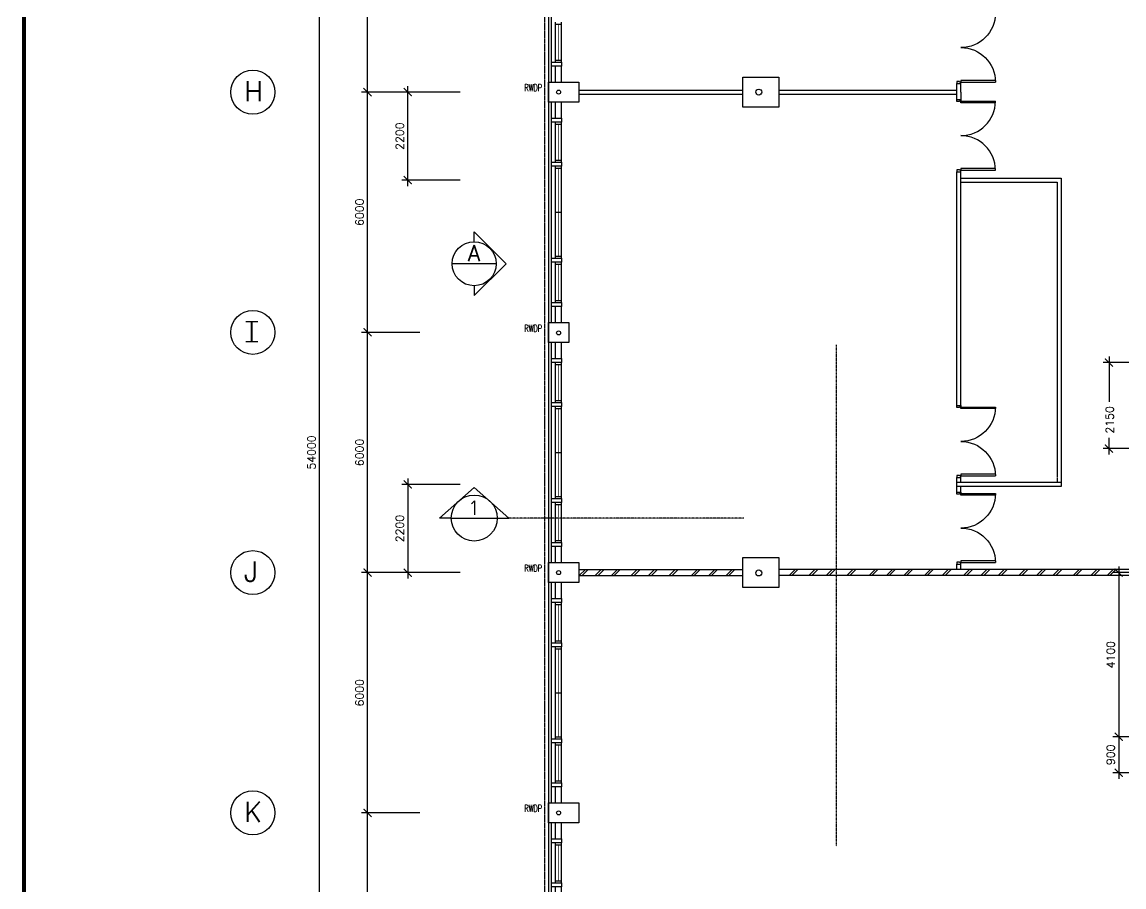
# Model space of a CAD drawing. Header units: feet. Extents: x 1407108 to 2957709, y -1501070 to -681589.
# Drawn here: x 1612054 to 1639583, y -822274 to -800674 of the extents above; entities that cross this region are included whole.
import ezdxf

# ---------------------------------------------------------------- set-up
doc = ezdxf.new("R2010")
doc.units = ezdxf.units.FT
doc.header["$LTSCALE"] = 13
doc.header["$MEASUREMENT"] = 0
for name, pattern in [('DASHDOT', [1, 0.5, -0.25, 0, -0.25]), ('DASHED', [0.75, 0.5, -0.25]), ('HIDDEN', [0.375, 0.25, -0.125])]:
    doc.linetypes.add(name, pattern=pattern)
doc.layers.get('0').update_dxf_attribs({"linetype": 'CONTINUOUS'})
for name, color, linetype in [('AR', 7, 'CONTINUOUS'), ('COL', 3, 'CONTINUOUS'), ('DIM', 7, 'CONTINUOUS'), ('DR', 7, 'CONTINUOUS'), ('FITT', 5, 'CONTINUOUS'), ('GRID-T', 7, 'CONTINUOUS'), ('hatch', 7, 'CONTINUOUS'), ('LINE', 7, 'CONTINUOUS'), ('partition', 7, 'CONTINUOUS'), ('PL', 5, 'CONTINUOUS'), ('RWDP', 145, 'CONTINUOUS'), ('stair', 7, 'CONTINUOUS'), ('WALL', 2, 'CONTINUOUS'), ('WIN', 5, 'CONTINUOUS')]:
    doc.layers.add(name, color=color, linetype=linetype)
doc.styles.add('ROMANS', font='romans')
doc.styles.get("Standard").update_dxf_attribs({"font": 'ROMANS.SHX'})
doc.dimstyles.new('STANDARD$0', dxfattribs={"dimscale": 0, "dimtxt": 8, "dimasz": 6, "dimexe": 1, "dimexo": 1, "dimgap": 3, "dimtad": 1, "dimdec": 0, "dimlfac": -1, "dimrnd": 1, "dimzin": 0, "dimdsep": 46, "dimtxsty": 'Standard', "dimcen": 0, "dimclrd": 5, "dimclre": 250, "dimadec": 0, "dimazin": 0, "dimtfac": 1, "dimtdec": 4, "dimtofl": 0, "dimtmove": 0, "dimatfit": 3, "dimfxl": 1, "dimtolj": 1, "dimtzin": 0, "dimarcsym": 0})

# ---------------------------------------------------------------- blocks, each defined once
blk = doc.blocks.new('_ARCHTICK')
at = {"color": 0, "linetype": 'ByBlock', "const_width": 0.15}
blk.add_lwpolyline([(-0.5, -0.5), (0.5, 0.5)], dxfattribs=at)
blk = doc.blocks.new('*D339')
at = {"layer": 'DIM', "color": 7, "lineweight": -2, "transparency": 16777216}
for p, q in [((1619486, -838574), (1619486, -784274)), ((1621235, -784424), (1619336, -784424)), ((1621235, -838424), (1619336, -838424))]:
    blk.add_line(p, q, dxfattribs=at)
at = {"layer": 'DIM', "color": 7, "lineweight": -2, "transparency": 16777216, "xscale": 200, "yscale": 200, "zscale": 200}
for p, rotation in [((1619486, -784424), 90), ((1619486, -838424), 270)]:
    blk.add_blockref('_ARCHTICK', p, dxfattribs=dict(at, rotation=rotation))
at = {"layer": 'DIM', "color": 7, "transparency": 16777216, "insert": (1619286, -811424), "char_height": 200, "attachment_point": 5, "rotation": 90, "style": 'ROMANS'}
blk.add_mtext('\\A1;54000', dxfattribs=at)
blk = doc.blocks.new('*D342')
at = {"layer": 'DIM', "color": 7, "lineweight": -2, "transparency": 16777216}
for p, q in [((1620686, -826574), (1620686, -820274)), ((1621993, -820424), (1620536, -820424)), ((1621993, -826424), (1620536, -826424))]:
    blk.add_line(p, q, dxfattribs=at)
at = {"layer": 'DIM', "color": 7, "lineweight": -2, "transparency": 16777216, "xscale": 200, "yscale": 200, "zscale": 200}
for p, rotation in [((1620686, -820424), 90), ((1620686, -826424), 270)]:
    blk.add_blockref('_ARCHTICK', p, dxfattribs=dict(at, rotation=rotation))
at = {"layer": 'DIM', "color": 7, "transparency": 16777216, "insert": (1620486, -823424), "char_height": 200, "attachment_point": 5, "rotation": 90, "style": 'ROMANS'}
blk.add_mtext('\\A1;6000', dxfattribs=at)
blk = doc.blocks.new('*D343')
at = {"layer": 'DIM', "color": 7, "lineweight": -2, "transparency": 16777216}
for p, q in [((1620686, -820574), (1620686, -814274)), ((1621993, -814424), (1620536, -814424)), ((1621993, -820424), (1620536, -820424))]:
    blk.add_line(p, q, dxfattribs=at)
at = {"layer": 'DIM', "color": 7, "lineweight": -2, "transparency": 16777216, "xscale": 200, "yscale": 200, "zscale": 200}
for p, rotation in [((1620686, -814424), 90), ((1620686, -820424), 270)]:
    blk.add_blockref('_ARCHTICK', p, dxfattribs=dict(at, rotation=rotation))
at = {"layer": 'DIM', "color": 7, "transparency": 16777216, "insert": (1620486, -817424), "char_height": 200, "attachment_point": 5, "rotation": 90, "style": 'ROMANS'}
blk.add_mtext('\\A1;6000', dxfattribs=at)
blk = doc.blocks.new('*D344')
at = {"layer": 'DIM', "color": 7, "lineweight": -2, "transparency": 16777216}
for p, q in [((1621993, -808424), (1620536, -808424)), ((1620686, -814574), (1620686, -808274)), ((1621993, -814424), (1620536, -814424))]:
    blk.add_line(p, q, dxfattribs=at)
at = {"layer": 'DIM', "color": 7, "lineweight": -2, "transparency": 16777216, "xscale": 200, "yscale": 200, "zscale": 200}
for p, rotation in [((1620686, -808424), 90), ((1620686, -814424), 270)]:
    blk.add_blockref('_ARCHTICK', p, dxfattribs=dict(at, rotation=rotation))
at = {"layer": 'DIM', "color": 7, "transparency": 16777216, "insert": (1620486, -811424), "char_height": 200, "attachment_point": 5, "rotation": 90, "style": 'ROMANS'}
blk.add_mtext('\\A1;6000', dxfattribs=at)
blk = doc.blocks.new('*D345')
at = {"layer": 'DIM', "color": 7, "lineweight": -2, "transparency": 16777216}
for p, q in [((1621993, -802424), (1620536, -802424)), ((1620686, -808574), (1620686, -802274)), ((1621993, -808424), (1620536, -808424))]:
    blk.add_line(p, q, dxfattribs=at)
at = {"layer": 'DIM', "color": 7, "lineweight": -2, "transparency": 16777216, "xscale": 200, "yscale": 200, "zscale": 200}
for p, rotation in [((1620686, -802424), 90), ((1620686, -808424), 270)]:
    blk.add_blockref('_ARCHTICK', p, dxfattribs=dict(at, rotation=rotation))
at = {"layer": 'DIM', "color": 7, "transparency": 16777216, "insert": (1620486, -805424), "char_height": 200, "attachment_point": 5, "rotation": 90, "style": 'ROMANS'}
blk.add_mtext('\\A1;6000', dxfattribs=at)
blk = doc.blocks.new('*D346')
at = {"layer": 'DIM', "color": 7, "lineweight": -2, "transparency": 16777216}
for p, q in [((1620686, -802574), (1620686, -796274)), ((1621993, -796424), (1620536, -796424)), ((1621993, -802424), (1620536, -802424))]:
    blk.add_line(p, q, dxfattribs=at)
at = {"layer": 'DIM', "color": 7, "lineweight": -2, "transparency": 16777216, "xscale": 200, "yscale": 200, "zscale": 200}
for p, rotation in [((1620686, -796424), 90), ((1620686, -802424), 270)]:
    blk.add_blockref('_ARCHTICK', p, dxfattribs=dict(at, rotation=rotation))
at = {"layer": 'DIM', "color": 7, "transparency": 16777216, "insert": (1620486, -799424), "char_height": 200, "attachment_point": 5, "rotation": 90, "style": 'ROMANS'}
blk.add_mtext('\\A1;6000', dxfattribs=at)
blk = doc.blocks.new('D1800-A')
at = {"layer": 'DR'}
for p, q in [((0, 0), (100, 0)), ((0, -50), (0, 0)), ((100, 0), (100, -40)), ((60, -50), (0, -50)), ((100, -40), (60, -40)), ((60, -40), (60, -50)), ((100, -40), (960, -40)), ((100, -80), (100, -40)), ((959, -80), (100, -80)), ((60, -1750), (0, -1750)), ((0, -1750), (0, -1800)), ((0, -1800), (100, -1800)), ((60, -1760), (60, -1750)), ((100, -1760), (60, -1760)), ((959, -1720), (100, -1720)), ((100, -1720), (100, -1760)), ((100, -1760), (960, -1760)), ((100, -1800), (100, -1760))]:
    blk.add_line(p, q, dxfattribs=at)
for centre, start, end in [((100, -40), 270.0001, 0), ((100, -1760), 0, 90)]:
    blk.add_arc(centre, 860, start, end, dxfattribs=at)
blk = doc.blocks.new('*D366')
at = {"color": 7, "lineweight": -2, "transparency": 16777216}
for p, q in [((1639451, -814274), (1639451, -818674)), ((1639920, -814424), (1639301, -814424)), ((1639920, -818524), (1639301, -818524))]:
    blk.add_line(p, q, dxfattribs=at)
at = {"color": 7, "lineweight": -2, "transparency": 16777216, "xscale": 200, "yscale": 200, "zscale": 200}
for p, rotation in [((1639451, -814424), 90), ((1639451, -818524), 270)]:
    blk.add_blockref('_ARCHTICK', p, dxfattribs=dict(at, rotation=rotation))
at = {"color": 7, "transparency": 16777216, "insert": (1639251, -816474), "char_height": 200, "attachment_point": 5, "rotation": 90, "style": 'ROMANS'}
blk.add_mtext('\\A1;4100', dxfattribs=at)
blk = doc.blocks.new('*D405')
at = {"layer": 'DIM', "color": 7, "lineweight": -2, "transparency": 16777216}
for p, q in [((1622997, -802424), (1621540, -802424)), ((1621690, -804774), (1621690, -802274)), ((1622997, -804624), (1621540, -804624))]:
    blk.add_line(p, q, dxfattribs=at)
at = {"layer": 'DIM', "color": 7, "lineweight": -2, "transparency": 16777216, "xscale": 200, "yscale": 200, "zscale": 200}
for p, rotation in [((1621690, -802424), 90), ((1621690, -804624), 270)]:
    blk.add_blockref('_ARCHTICK', p, dxfattribs=dict(at, rotation=rotation))
at = {"layer": 'DIM', "color": 7, "transparency": 16777216, "insert": (1621490, -803524), "char_height": 200, "attachment_point": 5, "rotation": 90, "style": 'ROMANS'}
blk.add_mtext('\\A1;2200', dxfattribs=at)
blk = doc.blocks.new('*D406')
at = {"layer": 'DIM', "color": 7, "lineweight": -2, "transparency": 16777216}
for p, q in [((1621690, -812074), (1621690, -814574)), ((1622997, -812224), (1621540, -812224)), ((1622997, -814424), (1621540, -814424))]:
    blk.add_line(p, q, dxfattribs=at)
at = {"layer": 'DIM', "color": 7, "lineweight": -2, "transparency": 16777216, "xscale": 200, "yscale": 200, "zscale": 200}
for p, rotation in [((1621690, -812224), 90), ((1621690, -814424), 270)]:
    blk.add_blockref('_ARCHTICK', p, dxfattribs=dict(at, rotation=rotation))
at = {"layer": 'DIM', "color": 7, "transparency": 16777216, "insert": (1621490, -813324), "char_height": 200, "attachment_point": 5, "rotation": 90, "style": 'ROMANS'}
blk.add_mtext('\\A1;2200', dxfattribs=at)
blk = doc.blocks.new('*D429')
at = {"color": 7, "lineweight": -2, "transparency": 16777216}
for p, q in [((1639209, -809028), (1639209, -810158)), ((1639742, -809178), (1639059, -809178)), ((1639209, -811478), (1639209, -811062)), ((1639742, -811328), (1639059, -811328))]:
    blk.add_line(p, q, dxfattribs=at)
at = {"color": 7, "lineweight": -2, "transparency": 16777216, "xscale": 200, "yscale": 200, "zscale": 200}
for p, rotation in [((1639209, -809178), 90), ((1639209, -811328), 270)]:
    blk.add_blockref('_ARCHTICK', p, dxfattribs=dict(at, rotation=rotation))
at = {"color": 7, "transparency": 16777216, "insert": (1639226, -810610), "char_height": 200, "attachment_point": 5, "rotation": 90, "style": 'ROMANS'}
blk.add_mtext('\\A1;2150', dxfattribs=at)
blk = doc.blocks.new('*D626')
at = {"layer": 'FITT', "color": 7, "linetype": 'Continuous', "lineweight": -2, "transparency": 16777216}
for p, q in [((1639451, -818374), (1639451, -819574)), ((1639920, -818524), (1639301, -818524)), ((1639920, -819424), (1639301, -819424))]:
    blk.add_line(p, q, dxfattribs=at)
at = {"layer": 'FITT', "color": 7, "linetype": 'Continuous', "lineweight": -2, "transparency": 16777216, "xscale": 200, "yscale": 200, "zscale": 200}
for p, rotation in [((1639451, -818524), 90), ((1639451, -819424), 270)]:
    blk.add_blockref('_ARCHTICK', p, dxfattribs=dict(at, rotation=rotation))
at = {"layer": 'FITT', "color": 7, "linetype": 'Continuous', "transparency": 16777216, "insert": (1639251, -818974), "char_height": 200, "attachment_point": 5, "rotation": 90, "style": 'ROMANS'}
blk.add_mtext('\\A1;900', dxfattribs=at)

msp = doc.modelspace()

# ---------------------------------------------------------------- linework, layer by layer
at = {"color": 33, "linetype": 'HIDDEN'}
msp.add_line((1625110.2, -791074.1), (1625110.2, -837750.1), dxfattribs=at)
at = {"color": 9}
for p, q in [((1625285.2, -802174.1), (1625285.2, -796674.1)), ((1625285.2, -808174.1), (1625285.2, -802674.1)), ((1625285.2, -814174.1), (1625285.2, -808674.1)), ((1625285.2, -820174.1), (1625285.2, -814674.1)), ((1625285.2, -826174.1), (1625285.2, -820674.1))]:
    msp.add_line(p, q, dxfattribs=at)
at = {"layer": 'AR', "color": 3, "linetype": 'Continuous'}
for p, q in [((1623348.9, -806159.9), (1623348.9, -805912.9)), ((1623348.9, -807259.9), (1623348.9, -807506.8)), ((1622776.5, -813061.2), (1622481.4, -813061.2)), ((1623926.5, -813061.2), (1624216.4, -813061.2))]:
    msp.add_line(p, q, dxfattribs=at)
at = {"layer": 'AR', "color": 3}
for p, q in [((1623348.9, -805912.9), (1624145.9, -806709.9)), ((1623348.9, -807506.8), (1624145.9, -806709.9)), ((1622481.4, -813061.2), (1623348.9, -812298.9)), ((1624216.4, -813061.2), (1623348.9, -812298.9))]:
    msp.add_line(p, q, dxfattribs=at)
at = {"layer": 'AR', "color": 2}
for p, q in [((1623898.9, -806709.9), (1622798.9, -806709.9)), ((1622776.5, -813061.2), (1623926.5, -813061.2))]:
    msp.add_line(p, q, dxfattribs=at)
at = {"layer": 'AR', "color": 4, "linetype": 'DASHDOT'}
for p, q in [((1632391.5, -808733.9), (1632391.5, -821259.6)), ((1630087.9, -813061.2), (1624173.5, -813061.2))]:
    msp.add_line(p, q, dxfattribs=at)
at = {"layer": 'AR', "color": 3, "linetype": 'Continuous'}
msp.add_circle((1623348.9, -806709.9), 550, dxfattribs=at)
at = {"layer": 'AR', "color": 3}
msp.add_circle((1623351.5, -813061.2), 575, dxfattribs=at)
at = {"layer": 'COL'}
for points in [[(1630060.2, -802049.1), (1630960.2, -802049.1), (1630960.2, -802799.1), (1630060.2, -802799.1)], [(1625960.2, -802174.1), (1625960.2, -802674.1), (1625210.2, -802674.1), (1625210.2, -802174.1)], [(1625210.2, -808174.1), (1625710.2, -808174.1), (1625710.2, -808674.1), (1625210.2, -808674.1)], [(1625960.2, -814174.1), (1625960.2, -814674.1), (1625210.2, -814674.1), (1625210.2, -814174.1)], [(1630060.2, -814049.1), (1630960.2, -814049.1), (1630960.2, -814799.1), (1630060.2, -814799.1)], [(1625960.2, -820174.1), (1625960.2, -820674.1), (1625210.2, -820674.1), (1625210.2, -820174.1)]]:
    msp.add_lwpolyline(points, close=True, dxfattribs=at)
at = {"layer": 'GRID-T', "color": 3}
for p, q in [((1617647.2, -808149.3), (1617942.8, -808149.3)), ((1617647.2, -808652.2), (1617942.8, -808652.2))]:
    msp.add_line(p, q, dxfattribs=at)
at = {"layer": 'GRID-T', "color": 7}
for centre in [(1617819.3, -802424.1), (1617819.3, -808424.1), (1617819.3, -814424.1), (1617819.3, -820424.1)]:
    msp.add_circle(centre, 550, dxfattribs=at)
at = {"layer": 'hatch', "color": 1}
for p, q in [((1625976.6, -814499.1), (1626126.6, -814349.1)), ((1626048.2, -814499.1), (1626198.2, -814349.1)), ((1626373.2, -814499.1), (1626523.2, -814349.1)), ((1626444.9, -814499.1), (1626594.9, -814349.1)), ((1626778.3, -814499.1), (1626928.3, -814349.1)), ((1626850, -814499.1), (1627000, -814349.1)), ((1627272.9, -814499.1), (1627422.9, -814349.1)), ((1627344.5, -814499.1), (1627494.5, -814349.1)), ((1627705.8, -814499.1), (1627855.8, -814349.1)), ((1627777.4, -814499.1), (1627927.4, -814349.1)), ((1628221, -814499.1), (1628371, -814349.1)), ((1628292.6, -814499.1), (1628442.6, -814349.1)), ((1628775.3, -814499.1), (1628925.3, -814349.1)), ((1628847, -814499.1), (1628997, -814349.1)), ((1629209.3, -814499.1), (1629359.3, -814349.1)), ((1629281, -814499.1), (1629431, -814349.1)), ((1629642.2, -814499.1), (1629792.2, -814349.1)), ((1629713.9, -814499.1), (1629863.9, -814349.1)), ((1631217.3, -814499.1), (1631367.3, -814349.1)), ((1631289, -814499.1), (1631439, -814349.1)), ((1631711.9, -814499.1), (1631861.9, -814349.1)), ((1631783.5, -814499.1), (1631933.5, -814349.1)), ((1632144.8, -814499.1), (1632294.8, -814349.1)), ((1632216.4, -814499.1), (1632366.4, -814349.1)), ((1632660, -814499.1), (1632810, -814349.1)), ((1632731.6, -814499.1), (1632881.6, -814349.1)), ((1633214.3, -814499.1), (1633364.3, -814349.1)), ((1633286, -814499.1), (1633436, -814349.1)), ((1633648.3, -814499.1), (1633798.3, -814349.1)), ((1633720, -814499.1), (1633870, -814349.1)), ((1634081.2, -814499.1), (1634231.2, -814349.1)), ((1634152.9, -814499.1), (1634302.9, -814349.1)), ((1634596.4, -814499.1), (1634746.4, -814349.1)), ((1634668.1, -814499.1), (1634818.1, -814349.1)), ((1635040.3, -814499.1), (1635190.3, -814349.1)), ((1635111.9, -814499.1), (1635261.9, -814349.1)), ((1635574.5, -814499.1), (1635724.5, -814349.1)), ((1635646.1, -814499.1), (1635796.1, -814349.1)), ((1636008.5, -814499.1), (1636158.5, -814349.1)), ((1636080.1, -814499.1), (1636230.1, -814349.1)), ((1636441.4, -814499.1), (1636591.4, -814349.1)), ((1636513, -814499.1), (1636663, -814349.1)), ((1636956.6, -814499.1), (1637106.6, -814349.1)), ((1637028.2, -814499.1), (1637178.2, -814349.1)), ((1637400.4, -814499.1), (1637550.4, -814349.1)), ((1637472.1, -814499.1), (1637622.1, -814349.1)), ((1637807.2, -814499.1), (1637957.2, -814349.1)), ((1637878.8, -814499.1), (1638028.8, -814349.1)), ((1638310.8, -814499.1), (1638460.8, -814349.1)), ((1638382.4, -814499.1), (1638532.4, -814349.1)), ((1638754.6, -814499.1), (1638904.6, -814349.1)), ((1638826.3, -814499.1), (1638976.3, -814349.1)), ((1639161.4, -814499.1), (1639311.4, -814349.1)), ((1639233, -814499.1), (1639383, -814349.1))]:
    msp.add_line(p, q, dxfattribs=at)
at = {"layer": 'LINE', "color": 8, "linetype": 'Continuous'}
msp.add_line((1625210.2, -791074.1), (1625210.2, -837774.1), dxfattribs=at)
at = {"layer": 'partition'}
for p, q in [((1625960.2, -802374.1), (1630060.2, -802374.1)), ((1630960.2, -802374.1), (1635410.2, -802374.1)), ((1635410.2, -802611.6), (1635410.2, -802211.6)), ((1635510.2, -802424.1), (1635510.2, -802211.6)), ((1635510.2, -802424.1), (1635510.2, -802611.6)), ((1625960.2, -802474.1), (1630060.2, -802474.1)), ((1630960.2, -802474.1), (1635410.2, -802474.1)), ((1635410.2, -810249.1), (1635410.2, -804411.6)), ((1635510.2, -810249.1), (1635510.2, -804411.6)), ((1635510.2, -804574.1), (1638010.2, -804574.1)), ((1635510.2, -804674.1), (1637910.2, -804674.1)), ((1635410.2, -812411.6), (1635410.2, -812049.1)), ((1635510.2, -812174.1), (1635510.2, -812049.1)), ((1638010.2, -812174.1), (1635410.2, -812174.1)), ((1638010.2, -812274.1), (1635410.2, -812274.1)), ((1635510.2, -812411.6), (1635510.2, -812274.1)), ((1635410.2, -814349.1), (1635410.2, -814211.6)), ((1635510.2, -814349.1), (1635510.2, -814211.6))]:
    msp.add_line(p, q, dxfattribs=at)
at = {"layer": 'PL', "color": 33, "linetype": 'DASHED', "const_width": 100}
msp.add_lwpolyline([(1612104.3, -847288.2), (1682522.7, -847288.2), (1682522.7, -756912.6), (1612104.3, -756912.6)], close=True, dxfattribs=at)
at = {"layer": 'RWDP', "color": 142}
for centre in [(1625460.2, -802424.1), (1625460.2, -808437.5), (1625460.2, -814425), (1625460.2, -820424.1)]:
    msp.add_circle(centre, 50, dxfattribs=at)
at = {"layer": 'RWDP', "color": 11}
for centre in [(1630460.2, -802424.1), (1630460.2, -814432.2)]:
    msp.add_circle(centre, 75, dxfattribs=at)
at = {"layer": 'stair'}
for p, q in [((1638010.2, -804574.1), (1638010.2, -812049.1)), ((1637910.2, -804674.1), (1637910.2, -812029.1)), ((1637910.2, -812049.1), (1637910.2, -812174.1)), ((1638010.2, -812049.1), (1638010.2, -812274.1))]:
    msp.add_line(p, q, dxfattribs=at)
at = {"layer": 'WALL'}
for p, q in [((1625385.2, -802174.1), (1625385.2, -801774.1)), ((1625535.2, -802174.1), (1625535.2, -801774.1)), ((1625385.2, -803074.1), (1625385.2, -802674.1)), ((1625535.2, -803074.1), (1625535.2, -802674.1)), ((1625385.2, -808174.1), (1625385.2, -807774.1)), ((1625535.2, -808174.1), (1625535.2, -807774.1)), ((1625385.2, -809074.1), (1625385.2, -808674.1)), ((1625535.2, -809074.1), (1625535.2, -808674.1)), ((1625385.2, -814174.1), (1625385.2, -813774.1)), ((1625535.2, -814174.1), (1625535.2, -813774.1)), ((1625960.2, -814349.1), (1630060.2, -814349.1)), ((1625960.2, -814499.1), (1630060.2, -814499.1)), ((1640010.2, -814349.1), (1630960.2, -814349.1)), ((1640010.2, -814499.1), (1630960.2, -814499.1)), ((1625385.2, -815074.1), (1625385.2, -814674.1)), ((1625535.2, -815074.1), (1625535.2, -814674.1)), ((1625385.2, -820174.1), (1625385.2, -819774.1)), ((1625535.2, -820174.1), (1625535.2, -819774.1)), ((1625385.2, -821074.1), (1625385.2, -820674.1)), ((1625535.2, -821074.1), (1625535.2, -820674.1))]:
    msp.add_line(p, q, dxfattribs=at)
for points in [[(1625285.2, -801674.1), (1625535.2, -801674.1), (1625535.2, -801774.1), (1625285.2, -801774.1)], [(1625285.2, -803074.1), (1625535.2, -803074.1), (1625535.2, -803174.1), (1625285.2, -803174.1)], [(1625285.2, -804174.1), (1625535.2, -804174.1), (1625535.2, -804274.1), (1625285.2, -804274.1)], [(1625285.2, -806574.1), (1625535.2, -806574.1), (1625535.2, -806674.1), (1625285.2, -806674.1)], [(1625285.2, -807674.1), (1625535.2, -807674.1), (1625535.2, -807774.1), (1625285.2, -807774.1)], [(1625285.2, -809074.1), (1625535.2, -809074.1), (1625535.2, -809174.1), (1625285.2, -809174.1)], [(1625285.2, -810174.1), (1625535.2, -810174.1), (1625535.2, -810274.1), (1625285.2, -810274.1)], [(1625285.2, -812574.1), (1625535.2, -812574.1), (1625535.2, -812674.1), (1625285.2, -812674.1)], [(1625285.2, -813674.1), (1625535.2, -813674.1), (1625535.2, -813774.1), (1625285.2, -813774.1)], [(1625285.2, -815074.1), (1625535.2, -815074.1), (1625535.2, -815174.1), (1625285.2, -815174.1)], [(1625285.2, -816174.1), (1625535.2, -816174.1), (1625535.2, -816274.1), (1625285.2, -816274.1)], [(1625285.2, -818574.1), (1625535.2, -818574.1), (1625535.2, -818674.1), (1625285.2, -818674.1)], [(1625285.2, -819674.1), (1625535.2, -819674.1), (1625535.2, -819774.1), (1625285.2, -819774.1)], [(1625285.2, -821074.1), (1625535.2, -821074.1), (1625535.2, -821174.1), (1625285.2, -821174.1)], [(1625285.2, -822174.1), (1625535.2, -822174.1), (1625535.2, -822274.1), (1625285.2, -822274.1)]]:
    msp.add_lwpolyline(points, close=True, dxfattribs=at)
at = {"layer": 'WIN'}
for p, q in [((1625385.2, -801674.1), (1625385.2, -800674.1)), ((1625385.2, -800724.1), (1625535.2, -800724.1)), ((1625535.2, -801674.1), (1625535.2, -800674.1)), ((1625385.2, -801624.1), (1625535.2, -801624.1)), ((1625385.2, -804174.1), (1625385.2, -803174.1)), ((1625385.2, -803224.1), (1625535.2, -803224.1)), ((1625535.2, -804174.1), (1625535.2, -803174.1)), ((1625385.2, -804124.1), (1625535.2, -804124.1)), ((1625385.2, -806574.1), (1625385.2, -804274.1)), ((1625385.2, -804324.1), (1625535.2, -804324.1)), ((1625535.2, -806574.1), (1625535.2, -804274.1)), ((1625385.2, -805424.1), (1625535.2, -805424.1)), ((1625385.2, -806524.1), (1625535.2, -806524.1)), ((1625385.2, -807674.1), (1625385.2, -806674.1)), ((1625385.2, -806724.1), (1625535.2, -806724.1)), ((1625535.2, -807674.1), (1625535.2, -806674.1)), ((1625385.2, -807624.1), (1625535.2, -807624.1)), ((1625385.2, -810174.1), (1625385.2, -809174.1)), ((1625385.2, -809224.1), (1625535.2, -809224.1)), ((1625535.2, -810174.1), (1625535.2, -809174.1)), ((1625385.2, -810124.1), (1625535.2, -810124.1)), ((1625385.2, -812574.1), (1625385.2, -810274.1)), ((1625385.2, -810324.1), (1625535.2, -810324.1)), ((1625535.2, -812574.1), (1625535.2, -810274.1)), ((1625385.2, -811424.1), (1625535.2, -811424.1)), ((1625385.2, -812524.1), (1625535.2, -812524.1)), ((1625385.2, -813674.1), (1625385.2, -812674.1)), ((1625385.2, -812724.1), (1625535.2, -812724.1)), ((1625535.2, -813674.1), (1625535.2, -812674.1)), ((1625385.2, -813624.1), (1625535.2, -813624.1)), ((1625385.2, -816174.1), (1625385.2, -815174.1)), ((1625385.2, -815224.1), (1625535.2, -815224.1)), ((1625535.2, -816174.1), (1625535.2, -815174.1)), ((1625385.2, -816124.1), (1625535.2, -816124.1)), ((1625385.2, -818574.1), (1625385.2, -816274.1)), ((1625385.2, -816324.1), (1625535.2, -816324.1)), ((1625535.2, -818574.1), (1625535.2, -816274.1)), ((1625385.2, -817424.1), (1625535.2, -817424.1)), ((1625385.2, -818524.1), (1625535.2, -818524.1)), ((1625385.2, -819674.1), (1625385.2, -818674.1)), ((1625535.2, -819674.1), (1625535.2, -818674.1)), ((1625385.2, -818724.1), (1625535.2, -818724.1)), ((1625385.2, -819624.1), (1625535.2, -819624.1)), ((1625385.2, -822174.1), (1625385.2, -821174.1)), ((1625385.2, -821224.1), (1625535.2, -821224.1)), ((1625535.2, -822174.1), (1625535.2, -821174.1)), ((1625385.2, -822124.1), (1625535.2, -822124.1)), ((1625385.2, -824574.1), (1625385.2, -822274.1)), ((1625535.2, -824574.1), (1625535.2, -822274.1))]:
    msp.add_line(p, q, dxfattribs=at)
at = {"layer": 'WIN', "const_width": 10, "flags": 128}
for points in [[(1625460.2, -800724.1), (1625460.2, -801624.1)], [(1625460.2, -804124.1), (1625460.2, -803224.1)], [(1625460.2, -806524.1), (1625460.2, -804324.1)], [(1625460.2, -806724.1), (1625460.2, -807624.1)], [(1625460.2, -810124.1), (1625460.2, -809224.1)], [(1625460.2, -812524.1), (1625460.2, -810324.1)], [(1625460.2, -812724.1), (1625460.2, -813624.1)], [(1625460.2, -816124.1), (1625460.2, -815224.1)], [(1625460.2, -818524.1), (1625460.2, -816324.1)], [(1625460.2, -818724.1), (1625460.2, -819624.1)], [(1625460.2, -822124.1), (1625460.2, -821224.1)]]:
    msp.add_lwpolyline(points, dxfattribs=at)

# ---------------------------------------------------------------- block references
at = {"layer": 'stair', "xscale": -1, "rotation": 180}
for p in [(1635410.2, -802211.6), (1635410.2, -812049.1), (1635410.2, -814211.6)]:
    msp.add_blockref('D1800-A', p, dxfattribs=at)
at = {"layer": 'stair'}
msp.add_blockref('D1800-A', (1635410.2, -802611.6), dxfattribs=at)

# ---------------------------------------------------------------- texts
at = {"layer": 'AR', "color": 3, "style": 'ROMANS'}
for s, height, p in [('A', 400, (1623192.4, -806644.7)), ('1', 350, (1623191.4, -812978))]:
    msp.add_text(s, height=height, dxfattribs=at).set_placement(p)
at = {"layer": 'GRID-T', "color": 3, "style": 'ROMANS'}
for s, p in [('H', (1617604.1, -802649.9)), ('I', (1617701.4, -808649.9)), ('J', (1617604.1, -814649.9)), ('K', (1617604.1, -820649.9))]:
    msp.add_text(s, height=500, dxfattribs=at).set_placement(p)
at = {"layer": 'RWDP', "color": 142, "style": 'ROMANS', "width": 0.7}
for p in [(1624602.5, -802396.2), (1624602.5, -808409.6), (1624602.5, -814397.1), (1624602.5, -820396.2)]:
    msp.add_text('RWDP', height=170, dxfattribs=at).set_placement(p)

# ---------------------------------------------------------------- dimensions: what is measured, and where the dimension line sits
dim = msp.add_linear_dim(base=(1639208.9, -811328.1), p1=(1639892.2, -809178.1), p2=(1639892.2, -811328.1), angle=270, dimstyle='STANDARD$0', override={"dimscale": 100, "dimtxt": 2, "dimasz": 2, "dimexe": 1.5, "dimexo": 1.5, "dimgap": 1, "dimtxsty": 'ROMANS', "dimblk": 'ARCHTICK', "dimdle": 1.5, "dimclrd": 7, "dimclre": 7, "dimclrt": 7, "dimtdec": 0, "dimtmove": 2})
dim.commit()
dim.dimension.update_dxf_attribs({"geometry": '*D429', "text_midpoint": (1639226.4, -810610), "dimtype": 161})
dim = msp.add_aligned_dim(p1=(1640069.9, -814424.1), p2=(1640069.9, -818524.1), distance=-618.8, dimstyle='STANDARD$0', override={"dimscale": 100, "dimtxt": 2, "dimasz": 2, "dimexe": 1.5, "dimexo": 1.5, "dimgap": 1, "dimtxsty": 'ROMANS', "dimblk": 'ARCHTICK', "dimdle": 1.5, "dimclrd": 7, "dimclre": 7, "dimclrt": 7, "dimtdec": 0, "dimtmove": 2})
dim.commit()
dim.dimension.update_dxf_attribs({"geometry": '*D366', "text_midpoint": (1639251.1, -816474.1)})
at = {"layer": 'DIM'}
dim = msp.add_aligned_dim(p1=(1621385.4, -838424.1), p2=(1621385.4, -784424.1), distance=1899.4, dimstyle='STANDARD$0', override={"dimscale": 100, "dimtxt": 2, "dimasz": 2, "dimexe": 1.5, "dimexo": 1.5, "dimgap": 1, "dimtxsty": 'ROMANS', "dimblk": 'ARCHTICK', "dimdle": 1.5, "dimclrd": 7, "dimclre": 7, "dimclrt": 7, "dimtdec": 0, "dimtmove": 2}, dxfattribs=at)
dim.commit()
dim.dimension.update_dxf_attribs({"geometry": '*D339', "text_midpoint": (1619286, -811424.1)})
for base, p1, p2, angle, picture, middle in [((1620686, -796424.1), (1622143.3, -802424.1), (1622143.3, -796424.1), 270, '*D346', (1620486, -799424.1)), ((1620686, -802424.1), (1622143.3, -808424.1), (1622143.3, -802424.1), 270, '*D345', (1620486, -805424.1)), ((1621690, -802424.1), (1623147.3, -804624.1), (1623147.3, -802424.1), 270, '*D405', (1621490, -803524.1)), ((1620686, -808424.1), (1622143.3, -814424.1), (1622143.3, -808424.1), 270, '*D344', (1620486, -811424.1)), ((1621690, -814424.1), (1623147.3, -812224.1), (1623147.3, -814424.1), 90, '*D406', (1621490, -813324.1)), ((1620686, -814424.1), (1622143.3, -820424.1), (1622143.3, -814424.1), 270, '*D343', (1620486, -817424.1)), ((1620686, -820424.1), (1622143.3, -826424.1), (1622143.3, -820424.1), 270, '*D342', (1620486, -823424.1))]:
    dim = msp.add_linear_dim(base=base, p1=p1, p2=p2, angle=angle, dimstyle='STANDARD$0', override={"dimscale": 100, "dimtxt": 2, "dimasz": 2, "dimexe": 1.5, "dimexo": 1.5, "dimgap": 1, "dimtxsty": 'ROMANS', "dimblk": 'ARCHTICK', "dimdle": 1.5, "dimclrd": 7, "dimclre": 7, "dimclrt": 7, "dimtdec": 0, "dimtmove": 2}, dxfattribs=at)
    dim.commit()
    dim.dimension.update_dxf_attribs({"geometry": picture, "text_midpoint": middle})
at = {"layer": 'FITT', "color": 30, "linetype": 'Continuous'}
dim = msp.add_linear_dim(base=(1639451.1, -819424.1), p1=(1640069.9, -818524.1), p2=(1640069.9, -819424.1), angle=90, dimstyle='STANDARD$0', override={"dimscale": 100, "dimtxt": 2, "dimasz": 2, "dimexe": 1.5, "dimexo": 1.5, "dimgap": 1, "dimtxsty": 'ROMANS', "dimblk": 'ARCHTICK', "dimdle": 1.5, "dimclrd": 7, "dimclre": 7, "dimclrt": 7, "dimtdec": 0, "dimtmove": 2}, dxfattribs=at)
dim.commit()
dim.dimension.update_dxf_attribs({"geometry": '*D626', "text_midpoint": (1639251.1, -818974.1)})

doc.saveas('drawing.dxf')
